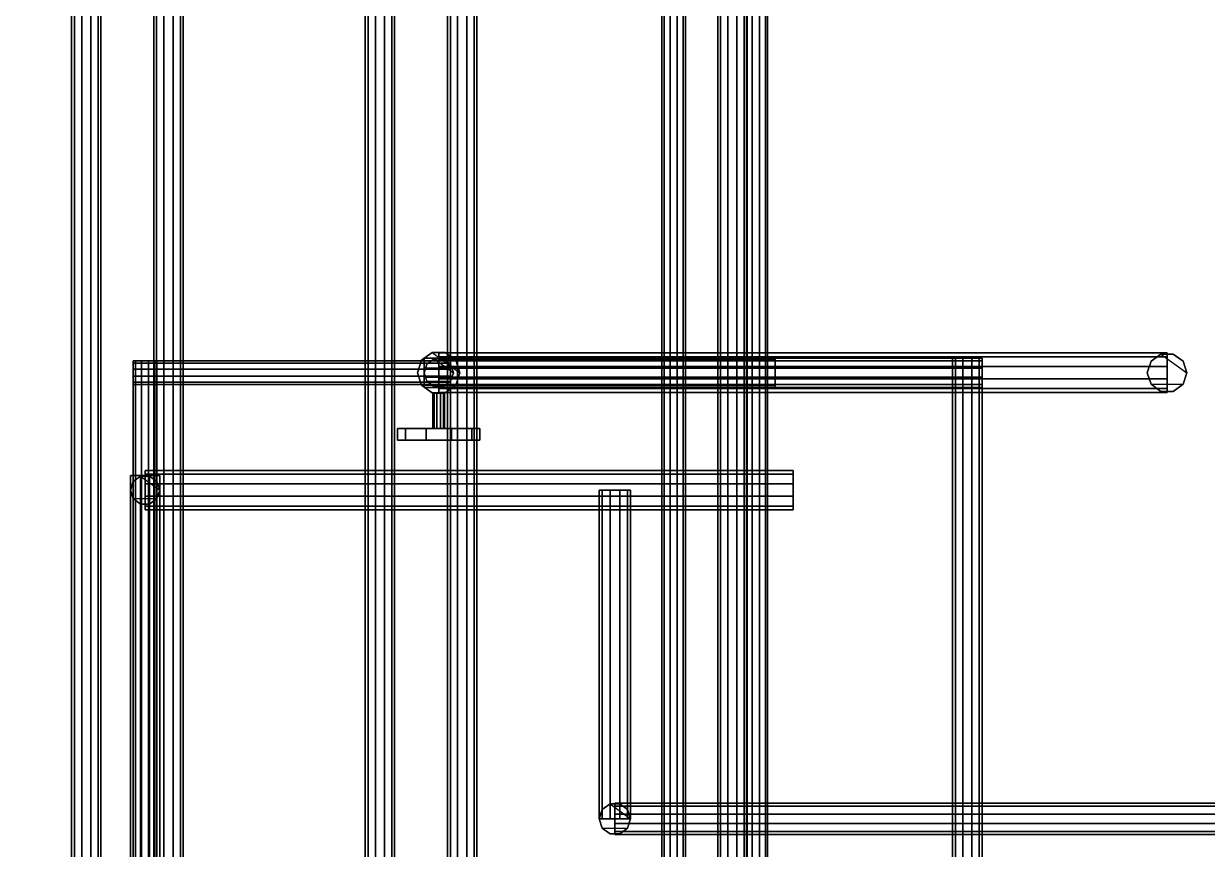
# Model space of a CAD drawing. Header units: millimetres. Extents: x -396 to 23232, y -842 to 31800.
# Drawn here: x 18447 to 19454, y 10694 to 11397 of the extents above; entities that cross this region are included whole.
import ezdxf

# ---------------------------------------------------------------- set-up
doc = ezdxf.new("R2010")
doc.units = ezdxf.units.MM
doc.layers.add('АР_3D_стены', color=8, linetype='Continuous')
for name, color, linetype, true_color in [('ВК_3D_Арматура', 7, 'Continuous', 0xb48c3c), ('ВК_3D_В1', 7, 'Continuous', 0x06b6d4), ('ВК_3D_Т3', 7, 'Continuous', 0x16a34a), ('ВК_3D_Т4', 7, 'Continuous', 0x84cc16), ('ТМ_3D_для_увязки', 7, 'Continuous', 0xbec4ce)]:
    doc.layers.add(name, color=color, linetype=linetype, true_color=true_color)

msp = doc.modelspace()

# ---------------------------------------------------------------- meshes
at = {"layer": 'АР_3D_стены'}
mesh = msp.add_polyface(dxfattribs=at)
corners = [(12700.2, 10999.6), (12700.2, 10774.6), (12400.2, 10774.6), (12400.2, 10774.6, 3650), (12700.2, 10774.6, 3650), (12700.2, 10999.6, 3650), (13700.2, 11199.6), (13700.2, 10999.6), (13380.2, 10999.6), (13380.2, 10999.6, 3650), (13700.2, 10999.6, 3650), (13700.2, 11199.6, 3650), (20200.2, 12599.6), (19800.2, 12599.6), (19800.2, 13500.4), (19800.2, 13500.4, 3650), (19800.2, 12599.6, 3650), (20200.2, 12599.6, 3650), (19000.2, 15699.6), (20200.2, 15699.6), (20200.2, 15299.6), (20200.2, 15299.6, 3650), (20200.2, 15699.6, 3650), (19000.2, 15699.6, 3650), (19800.2, 15299.6), (19000.2, 15299.6), (19000.2, 15299.6, 3650), (19800.2, 15299.6, 3650), (12400.2, 11199.6), (12400.2, 11199.6, 3650), (19800.2, 13599.6), (19800.2, 13599.6, 3650), (12700.2, 11199.6), (12700.2, 11199.6, 3650), (20200.2, 13999.6), (20200.2, 13999.6, 3650), (18538.2, 13599.6), (18538.2, 13599.6, 3650), (19800.2, 13999.6), (19800.2, 13999.6, 3650), (12700.2, 13599.6), (12700.2, 13599.6, 3650), (12400.2, 13999.6), (12400.2, 13999.6, 3650), (12400.2, 13599.6), (12400.2, 13599.6, 3650)]
mesh.append_faces([[corners[k] for k in face] for face in [(0, 1, 2), (3, 4, 5), (6, 7, 8), (9, 10, 11), (12, 13, 14), (15, 16, 17), (18, 19, 20), (21, 22, 23), (24, 25, 18), (23, 26, 27), (0, 2, 28), (29, 3, 5), (6, 8, 0), (5, 9, 11), (12, 14, 30), (31, 15, 17), (24, 18, 20), (21, 23, 27), (32, 6, 0), (5, 11, 33), (34, 12, 30), (31, 17, 35), (24, 20, 34), (35, 21, 27), (32, 0, 28), (29, 5, 33), (34, 30, 36), (37, 31, 35), (38, 24, 34), (35, 27, 39), (40, 32, 28), (29, 33, 41), (34, 36, 40), (41, 37, 35), (38, 34, 40), (41, 35, 39), (42, 38, 40), (41, 39, 43), (28, 42, 40), (41, 43, 29), (1, 2, 3, 4), (2, 28, 29, 3), (28, 44, 45, 29), (44, 44, 45, 45), (44, 42, 43, 45), (42, 38, 39, 43), (38, 24, 27, 39), (24, 25, 26, 27), (25, 18, 23, 26), (18, 19, 22, 23), (19, 20, 21, 22), (20, 34, 35, 21), (34, 12, 17, 35), (12, 13, 16, 17), (13, 14, 15, 16), (14, 30, 31, 15), (30, 36, 37, 31), (36, 40, 41, 37), (40, 32, 33, 41), (32, 6, 11, 33), (6, 7, 10, 11), (7, 8, 9, 10), (8, 0, 5, 9), (0, 1, 4, 5)]])
mesh = msp.add_polyface(dxfattribs=at)
corners = [(18040.2, 6049.6, 4050), (15010.2, 6049.6, 4050), (15010.2, 6119.6, 4050), (15010.2, 6119.6, 7550), (15010.2, 6049.6, 7550), (18040.2, 6049.6, 7550), (19899.3, 6049.6, 4050), (19760.2, 6049.6, 4050), (19760.2, 6119.6, 4050), (19760.2, 6119.6, 7550), (19760.2, 6049.6, 7550), (19899.3, 6049.6, 7550), (19000.2, 15699.6, 4050), (20200.2, 15699.6, 4050), (20200.2, 15299.6, 4050), (20200.2, 15299.6, 7550), (20200.2, 15699.6, 7550), (19000.2, 15699.6, 7550), (19538.3, 15299.6, 4050), (19000.2, 15299.6, 4050), (19000.2, 15299.6, 7550), (19538.3, 15299.6, 7550), (19800.2, 13599.6, 4050), (19300.2, 13599.6, 4050), (19300.2, 13999.6, 4050), (19300.2, 13999.6, 7550), (19300.2, 13599.6, 7550), (19800.2, 13599.6, 7550), (17300.2, 8749.6, 4050), (17300.2, 9049.6, 4050), (19800.2, 9049.6, 4050), (19800.2, 9049.6, 7550), (17300.2, 9049.6, 7550), (17300.2, 8749.6, 7550), (17900.2, 7449.6, 4050), (18000.2, 7449.6, 4050), (18000.2, 6449.6, 4050), (18000.2, 6449.6, 7550), (18000.2, 7449.6, 7550), (17900.2, 7449.6, 7550), (15600.2, 8749.6, 4050), (15800.2, 8749.6, 4050), (15800.2, 6449.6, 4050), (15800.2, 6449.6, 7550), (15800.2, 8749.6, 7550), (15600.2, 8749.6, 7550), (15050.2, 6179.6, 4050), (15050.2, 6449.6, 4050), (15600.2, 6449.6, 4050), (15600.2, 6449.6, 7550), (15050.2, 6449.6, 7550), (15050.2, 6179.6, 7550), (12800.2, 6449.6, 4050), (13250.2, 6449.6, 4050), (13250.2, 6179.6, 4050), (13250.2, 6179.6, 7550), (13250.2, 6449.6, 7550), (12800.2, 6449.6, 7550), (13290.2, 6049.6, 4050), (12800.2, 6049.6, 4050), (12800.2, 6049.6, 7550), (13290.2, 6049.6, 7550), (18040.2, 6119.6, 4050), (18040.2, 6119.6, 7550), (20200.2, 6049.6, 4050), (20200.2, 6049.6, 7550), (19800.2, 15299.6, 4050), (19800.2, 15299.6, 7550), (19538.3, 8749.6, 4050), (19538.3, 8749.6, 7550), (18000.2, 6179.6, 4050), (18000.2, 6179.6, 7550), (19800.2, 8749.6, 4050), (19800.2, 8749.6, 7550), (17900.2, 6449.6, 4050), (17900.2, 6449.6, 7550), (13290.2, 6119.6, 4050), (13290.2, 6119.6, 7550), (20200.2, 13999.6, 4050), (20200.2, 13999.6, 7550), (19800.2, 6179.6, 4050), (19800.2, 6179.6, 7550), (19800.2, 6449.6, 4050), (19800.2, 6449.6, 7550), (19800.2, 13999.6, 4050), (19800.2, 13999.6, 7550), (20200.2, 6449.6, 4050), (20200.2, 6449.6, 7550)]
mesh.append_faces([[corners[k] for k in face] for face in [(0, 1, 2), (3, 4, 5), (6, 7, 8), (9, 10, 11), (12, 13, 14), (15, 16, 17), (18, 19, 12), (17, 20, 21), (22, 23, 24), (25, 26, 27), (28, 29, 30), (31, 32, 33), (34, 35, 36), (37, 38, 39), (40, 41, 42), (43, 44, 45), (46, 47, 48), (49, 50, 51), (52, 53, 54), (55, 56, 57), (58, 59, 52), (57, 60, 61), (62, 0, 2), (3, 5, 63), (64, 6, 8), (9, 11, 65), (66, 18, 12), (17, 21, 67), (68, 28, 30), (31, 33, 69), (34, 36, 70), (71, 37, 39), (48, 40, 42), (43, 45, 49), (58, 52, 54), (55, 57, 61), (66, 12, 14), (15, 17, 67), (72, 68, 30), (31, 69, 73), (74, 34, 70), (71, 39, 75), (46, 48, 42), (43, 49, 51), (76, 58, 54), (55, 61, 77), (66, 14, 78), (79, 15, 67), (42, 74, 70), (71, 75, 43), (76, 54, 46), (51, 55, 77), (46, 42, 70), (71, 43, 51), (2, 76, 46), (51, 77, 3), (2, 46, 70), (71, 51, 3), (2, 70, 80), (81, 71, 3), (62, 2, 80), (81, 3, 63), (8, 62, 80), (81, 63, 9), (64, 8, 80), (81, 9, 65), (64, 80, 82), (83, 81, 65), (64, 82, 72), (73, 83, 65), (64, 72, 30), (31, 73, 65), (64, 30, 22), (27, 31, 65), (84, 66, 78), (79, 67, 85), (22, 24, 84), (85, 25, 27), (78, 64, 22), (27, 65, 79), (22, 84, 78), (79, 85, 27), (1, 2, 3, 4), (2, 76, 77, 3), (76, 58, 61, 77), (58, 59, 60, 61), (59, 52, 57, 60), (52, 53, 56, 57), (53, 54, 55, 56), (54, 46, 51, 55), (46, 47, 50, 51), (47, 48, 49, 50), (48, 40, 45, 49), (40, 41, 44, 45), (41, 42, 43, 44), (42, 74, 75, 43), (74, 34, 39, 75), (34, 35, 38, 39), (35, 36, 37, 38), (36, 70, 71, 37), (70, 80, 81, 71), (80, 82, 83, 81), (82, 72, 73, 83), (72, 68, 69, 73), (68, 28, 33, 69), (28, 29, 32, 33), (29, 30, 31, 32), (30, 22, 27, 31), (22, 23, 26, 27), (23, 24, 25, 26), (24, 84, 85, 25), (84, 84, 85, 85), (84, 66, 67, 85), (66, 18, 21, 67), (18, 19, 20, 21), (19, 12, 17, 20), (12, 13, 16, 17), (13, 14, 15, 16), (14, 78, 79, 15), (78, 86, 87, 79), (86, 86, 87, 87), (86, 64, 65, 87), (64, 6, 11, 65), (6, 7, 10, 11), (7, 8, 9, 10), (8, 62, 63, 9), (62, 0, 5, 63), (0, 1, 4, 5)]])
at = {"layer": 'ВК_3D_Арматура', "color": 33, "true_color": 0xbf9142}
mesh = msp.add_polyface(dxfattribs=at)
corners = [(18818.1, 11100, 2275), (18814.6, 11110.6, 2275), (18814.6, 11110.6, 2325), (18818.1, 11100, 2325), (18805.6, 11117.2, 2275), (18805.6, 11117.2, 2325), (18794.4, 11117.2, 2275), (18794.4, 11117.2, 2325), (18785.4, 11110.6, 2275), (18785.4, 11110.6, 2325), (18781.9, 11100, 2275), (18781.9, 11100, 2325), (18785.4, 11089.4, 2275), (18785.4, 11089.4, 2325), (18794.4, 11082.8, 2275), (18794.4, 11082.8, 2325), (18805.6, 11082.8, 2275), (18805.6, 11082.8, 2325), (18814.6, 11089.4, 2275), (18814.6, 11089.4, 2325)]
mesh.append_faces([[corners[k] for k in face] for face in [(0, 1, 2, 3), (1, 4, 5, 2), (4, 6, 7, 5), (6, 8, 9, 7), (8, 10, 11, 9), (10, 12, 13, 11), (12, 14, 15, 13), (14, 16, 17, 15), (16, 18, 19, 17), (18, 0, 3, 19), (18, 16, 14, 12), (3, 2, 5, 7)]])
mesh = msp.add_polyface(dxfattribs=at)
corners = [(18805, 11082.5, 2300), (18804, 11082.5, 2302.9), (18804, 11052.5, 2302.9), (18805, 11052.5, 2300), (18801.5, 11082.5, 2304.8), (18801.5, 11052.5, 2304.8), (18798.5, 11082.5, 2304.8), (18798.5, 11052.5, 2304.8), (18796, 11082.5, 2302.9), (18796, 11052.5, 2302.9), (18795, 11082.5, 2300), (18795, 11052.5, 2300), (18796, 11082.5, 2297.1), (18796, 11052.5, 2297.1), (18798.5, 11082.5, 2295.2), (18798.5, 11052.5, 2295.2), (18801.5, 11082.5, 2295.2), (18801.5, 11052.5, 2295.2), (18804, 11082.5, 2297.1), (18804, 11052.5, 2297.1)]
mesh.append_faces([[corners[k] for k in face] for face in [(0, 1, 2, 3), (1, 4, 5, 2), (4, 6, 7, 5), (6, 8, 9, 7), (8, 10, 11, 9), (10, 12, 13, 11), (12, 14, 15, 13), (14, 16, 17, 15), (16, 18, 19, 17), (18, 0, 3, 19), (18, 16, 14, 12), (3, 2, 5, 7)]])
at = {"layer": 'ВК_3D_Арматура', "color": 114, "true_color": 0x16a34a}
mesh = msp.add_polyface(dxfattribs=at)
corners = [(18835, 11052.5, 2300), (18828.3, 11052.5, 2320.6), (18828.3, 11042.5, 2320.6), (18835, 11042.5, 2300), (18810.8, 11052.5, 2333.3), (18810.8, 11042.5, 2333.3), (18789.2, 11052.5, 2333.3), (18789.2, 11042.5, 2333.3), (18771.7, 11052.5, 2320.6), (18771.7, 11042.5, 2320.6), (18765, 11052.5, 2300), (18765, 11042.5, 2300), (18771.7, 11052.5, 2279.4), (18771.7, 11042.5, 2279.4), (18789.2, 11052.5, 2266.7), (18789.2, 11042.5, 2266.7), (18810.8, 11052.5, 2266.7), (18810.8, 11042.5, 2266.7), (18828.3, 11052.5, 2279.4), (18828.3, 11042.5, 2279.4)]
mesh.append_faces([[corners[k] for k in face] for face in [(0, 1, 2, 3), (1, 4, 5, 2), (4, 6, 7, 5), (6, 8, 9, 7), (8, 10, 11, 9), (10, 12, 13, 11), (12, 14, 15, 13), (14, 16, 17, 15), (16, 18, 19, 17), (18, 0, 3, 19), (18, 16, 14, 12), (3, 2, 5, 7)]])
at = {"layer": 'ВК_3D_В1'}
mesh = msp.add_polyface(dxfattribs=at)
corners = [(19037.5, 9937.5, -230), (19039.9, 9937.5, -222.7), (19039.9, 13392.5, -222.7), (19037.5, 13392.5, -230), (19046.1, 9937.5, -218.1), (19046.1, 13392.5, -218.1), (19053.9, 9937.5, -218.1), (19053.9, 13392.5, -218.1), (19060.1, 9937.5, -222.7), (19060.1, 13392.5, -222.7), (19062.5, 9937.5, -230), (19062.5, 13392.5, -230), (19060.1, 9937.5, -237.3), (19060.1, 13392.5, -237.3), (19053.9, 9937.5, -241.9), (19053.9, 13392.5, -241.9), (19046.1, 9937.5, -241.9), (19046.1, 13392.5, -241.9), (19039.9, 9937.5, -237.3), (19039.9, 13392.5, -237.3)]
mesh.append_faces([[corners[k] for k in face] for face in [(0, 1, 2, 3), (1, 4, 5, 2), (4, 6, 7, 5), (6, 8, 9, 7), (8, 10, 11, 9), (10, 12, 13, 11), (12, 14, 15, 13), (14, 16, 17, 15), (16, 18, 19, 17), (18, 0, 3, 19), (18, 16, 14, 12), (3, 2, 5, 7)]])
mesh = msp.add_polyface(dxfattribs=at)
corners = [(18537.5, 9647.5, -230), (18539.9, 9647.5, -222.7), (18539.9, 11012.5, -222.7), (18537.5, 11012.5, -230), (18546.1, 9647.5, -218.1), (18546.1, 11012.5, -218.1), (18553.9, 9647.5, -218.1), (18553.9, 11012.5, -218.1), (18560.1, 9647.5, -222.7), (18560.1, 11012.5, -222.7), (18562.5, 9647.5, -230), (18562.5, 11012.5, -230), (18560.1, 9647.5, -237.3), (18560.1, 11012.5, -237.3), (18553.9, 9647.5, -241.9), (18553.9, 11012.5, -241.9), (18546.1, 9647.5, -241.9), (18546.1, 11012.5, -241.9), (18539.9, 9647.5, -237.3), (18539.9, 11012.5, -237.3)]
mesh.append_faces([[corners[k] for k in face] for face in [(0, 1, 2, 3), (1, 4, 5, 2), (4, 6, 7, 5), (6, 8, 9, 7), (8, 10, 11, 9), (10, 12, 13, 11), (12, 14, 15, 13), (14, 16, 17, 15), (16, 18, 19, 17), (18, 0, 3, 19), (18, 16, 14, 12), (3, 2, 5, 7)]])
mesh = msp.add_polyface(dxfattribs=at)
corners = [(18562.5, 11000, -242.5), (18560.1, 11007.3, -242.5), (18560.1, 11007.3, 162.5), (18562.5, 11000, 162.5), (18553.9, 11011.9, -242.5), (18553.9, 11011.9, 162.5), (18546.1, 11011.9, -242.5), (18546.1, 11011.9, 162.5), (18539.9, 11007.3, -242.5), (18539.9, 11007.3, 162.5), (18537.5, 11000, -242.5), (18537.5, 11000, 162.5), (18539.9, 10992.7, -242.5), (18539.9, 10992.7, 162.5), (18546.1, 10988.1, -242.5), (18546.1, 10988.1, 162.5), (18553.9, 10988.1, -242.5), (18553.9, 10988.1, 162.5), (18560.1, 10992.7, -242.5), (18560.1, 10992.7, 162.5)]
mesh.append_faces([[corners[k] for k in face] for face in [(0, 1, 2, 3), (1, 4, 5, 2), (4, 6, 7, 5), (6, 8, 9, 7), (8, 10, 11, 9), (10, 12, 13, 11), (12, 14, 15, 13), (14, 16, 17, 15), (16, 18, 19, 17), (18, 0, 3, 19), (18, 16, 14, 12), (3, 2, 5, 7)]])
at = {"layer": 'ВК_3D_Т3'}
mesh = msp.add_polyface(dxfattribs=at)
corners = [(18787.5, 11112.5, 2950), (18787.5, 11110.1, 2957.3), (19262.5, 11110.1, 2957.3), (19262.5, 11112.5, 2950), (18787.5, 11103.9, 2961.9), (19262.5, 11103.9, 2961.9), (18787.5, 11096.1, 2961.9), (19262.5, 11096.1, 2961.9), (18787.5, 11089.9, 2957.3), (19262.5, 11089.9, 2957.3), (18787.5, 11087.5, 2950), (19262.5, 11087.5, 2950), (18787.5, 11089.9, 2942.7), (19262.5, 11089.9, 2942.7), (18787.5, 11096.1, 2938.1), (19262.5, 11096.1, 2938.1), (18787.5, 11103.9, 2938.1), (19262.5, 11103.9, 2938.1), (18787.5, 11110.1, 2942.7), (19262.5, 11110.1, 2942.7)]
mesh.append_faces([[corners[k] for k in face] for face in [(0, 1, 2, 3), (1, 4, 5, 2), (4, 6, 7, 5), (6, 8, 9, 7), (8, 10, 11, 9), (10, 12, 13, 11), (12, 14, 15, 13), (14, 16, 17, 15), (16, 18, 19, 17), (18, 0, 3, 19), (18, 16, 14, 12), (3, 2, 5, 7)]])
mesh = msp.add_polyface(dxfattribs=at)
corners = [(18812.5, 11100, 2087.5), (18810.1, 11107.3, 2087.5), (18810.1, 11107.3, 2962.5), (18812.5, 11100, 2962.5), (18803.9, 11111.9, 2087.5), (18803.9, 11111.9, 2962.5), (18796.1, 11111.9, 2087.5), (18796.1, 11111.9, 2962.5), (18789.9, 11107.3, 2087.5), (18789.9, 11107.3, 2962.5), (18787.5, 11100, 2087.5), (18787.5, 11100, 2962.5), (18789.9, 11092.7, 2087.5), (18789.9, 11092.7, 2962.5), (18796.1, 11088.1, 2087.5), (18796.1, 11088.1, 2962.5), (18803.9, 11088.1, 2087.5), (18803.9, 11088.1, 2962.5), (18810.1, 11092.7, 2087.5), (18810.1, 11092.7, 2962.5)]
mesh.append_faces([[corners[k] for k in face] for face in [(0, 1, 2, 3), (1, 4, 5, 2), (4, 6, 7, 5), (6, 8, 9, 7), (8, 10, 11, 9), (10, 12, 13, 11), (12, 14, 15, 13), (14, 16, 17, 15), (16, 18, 19, 17), (18, 0, 3, 19), (18, 16, 14, 12), (3, 2, 5, 7)]])
mesh = msp.add_polyface(dxfattribs=at)
corners = [(19262.5, 11112.5, 2950), (19260.1, 11112.5, 2957.3), (19260.1, 8687.5, 2957.3), (19262.5, 8687.5, 2950), (19253.9, 11112.5, 2961.9), (19253.9, 8687.5, 2961.9), (19246.1, 11112.5, 2961.9), (19246.1, 8687.5, 2961.9), (19239.9, 11112.5, 2957.3), (19239.9, 8687.5, 2957.3), (19237.5, 11112.5, 2950), (19237.5, 8687.5, 2950), (19239.9, 11112.5, 2942.7), (19239.9, 8687.5, 2942.7), (19246.1, 11112.5, 2938.1), (19246.1, 8687.5, 2938.1), (19253.9, 11112.5, 2938.1), (19253.9, 8687.5, 2938.1), (19260.1, 11112.5, 2942.7), (19260.1, 8687.5, 2942.7)]
mesh.append_faces([[corners[k] for k in face] for face in [(0, 1, 2, 3), (1, 4, 5, 2), (4, 6, 7, 5), (6, 8, 9, 7), (8, 10, 11, 9), (10, 12, 13, 11), (12, 14, 15, 13), (14, 16, 17, 15), (16, 18, 19, 17), (18, 0, 3, 19), (18, 16, 14, 12), (3, 2, 5, 7)]])
at = {"layer": 'ВК_3D_Т4'}
mesh = msp.add_polyface(dxfattribs=at)
corners = [(18540, 10540, 1050), (18541.9, 10540, 1055.9), (18541.9, 11110, 1055.9), (18540, 11110, 1050), (18546.9, 10540, 1059.5), (18546.9, 11110, 1059.5), (18553.1, 10540, 1059.5), (18553.1, 11110, 1059.5), (18558.1, 10540, 1055.9), (18558.1, 11110, 1055.9), (18560, 10540, 1050), (18560, 11110, 1050), (18558.1, 10540, 1044.1), (18558.1, 11110, 1044.1), (18553.1, 10540, 1040.5), (18553.1, 11110, 1040.5), (18546.9, 10540, 1040.5), (18546.9, 11110, 1040.5), (18541.9, 10540, 1044.1), (18541.9, 11110, 1044.1)]
mesh.append_faces([[corners[k] for k in face] for face in [(0, 1, 2, 3), (1, 4, 5, 2), (4, 6, 7, 5), (6, 8, 9, 7), (8, 10, 11, 9), (10, 12, 13, 11), (12, 14, 15, 13), (14, 16, 17, 15), (16, 18, 19, 17), (18, 0, 3, 19), (18, 16, 14, 12), (3, 2, 5, 7)]])
mesh = msp.add_polyface(dxfattribs=at)
corners = [(18540, 11110, 1050), (18540, 11108.1, 1055.9), (18810, 11108.1, 1055.9), (18810, 11110, 1050), (18540, 11103.1, 1059.5), (18810, 11103.1, 1059.5), (18540, 11096.9, 1059.5), (18810, 11096.9, 1059.5), (18540, 11091.9, 1055.9), (18810, 11091.9, 1055.9), (18540, 11090, 1050), (18810, 11090, 1050), (18540, 11091.9, 1044.1), (18810, 11091.9, 1044.1), (18540, 11096.9, 1040.5), (18810, 11096.9, 1040.5), (18540, 11103.1, 1040.5), (18810, 11103.1, 1040.5), (18540, 11108.1, 1044.1), (18810, 11108.1, 1044.1)]
mesh.append_faces([[corners[k] for k in face] for face in [(0, 1, 2, 3), (1, 4, 5, 2), (4, 6, 7, 5), (6, 8, 9, 7), (8, 10, 11, 9), (10, 12, 13, 11), (12, 14, 15, 13), (14, 16, 17, 15), (16, 18, 19, 17), (18, 0, 3, 19), (18, 16, 14, 12), (3, 2, 5, 7)]])
at = {"layer": 'ТМ_3D_для_увязки'}
mesh = msp.add_polyface(dxfattribs=at)
corners = [(18512.5, 13460, 3200), (18510.1, 13460, 3207.3), (18510.1, 10485, 3207.3), (18512.5, 10485, 3200), (18503.9, 13460, 3211.9), (18503.9, 10485, 3211.9), (18496.1, 13460, 3211.9), (18496.1, 10485, 3211.9), (18489.9, 13460, 3207.3), (18489.9, 10485, 3207.3), (18487.5, 13460, 3200), (18487.5, 10485, 3200), (18489.9, 13460, 3192.7), (18489.9, 10485, 3192.7), (18496.1, 13460, 3188.1), (18496.1, 10485, 3188.1), (18503.9, 13460, 3188.1), (18503.9, 10485, 3188.1), (18510.1, 13460, 3192.7), (18510.1, 10485, 3192.7)]
mesh.append_faces([[corners[k] for k in face] for face in [(0, 1, 2, 3), (1, 4, 5, 2), (4, 6, 7, 5), (6, 8, 9, 7), (8, 10, 11, 9), (10, 12, 13, 11), (12, 14, 15, 13), (14, 16, 17, 15), (16, 18, 19, 17), (18, 0, 3, 19), (18, 16, 14, 12), (3, 2, 5, 7)]])
mesh = msp.add_polyface(dxfattribs=at)
corners = [(18557.5, 10415, 3200), (18559.9, 10415, 3207.3), (18559.9, 13460, 3207.3), (18557.5, 13460, 3200), (18566.1, 10415, 3211.9), (18566.1, 13460, 3211.9), (18573.9, 10415, 3211.9), (18573.9, 13460, 3211.9), (18580.1, 10415, 3207.3), (18580.1, 13460, 3207.3), (18582.5, 10415, 3200), (18582.5, 13460, 3200), (18580.1, 10415, 3192.7), (18580.1, 13460, 3192.7), (18573.9, 10415, 3188.1), (18573.9, 13460, 3188.1), (18566.1, 10415, 3188.1), (18566.1, 13460, 3188.1), (18559.9, 10415, 3192.7), (18559.9, 13460, 3192.7)]
mesh.append_faces([[corners[k] for k in face] for face in [(0, 1, 2, 3), (1, 4, 5, 2), (4, 6, 7, 5), (6, 8, 9, 7), (8, 10, 11, 9), (10, 12, 13, 11), (12, 14, 15, 13), (14, 16, 17, 15), (16, 18, 19, 17), (18, 0, 3, 19), (18, 16, 14, 12), (3, 2, 5, 7)]])
mesh = msp.add_polyface(dxfattribs=at)
corners = [(18762.5, 13460, 3200), (18760.1, 13460, 3207.3), (18760.1, 10335, 3207.3), (18762.5, 10335, 3200), (18753.9, 13460, 3211.9), (18753.9, 10335, 3211.9), (18746.1, 13460, 3211.9), (18746.1, 10335, 3211.9), (18739.9, 13460, 3207.3), (18739.9, 10335, 3207.3), (18737.5, 13460, 3200), (18737.5, 10335, 3200), (18739.9, 13460, 3192.7), (18739.9, 10335, 3192.7), (18746.1, 13460, 3188.1), (18746.1, 10335, 3188.1), (18753.9, 13460, 3188.1), (18753.9, 10335, 3188.1), (18760.1, 13460, 3192.7), (18760.1, 10335, 3192.7)]
mesh.append_faces([[corners[k] for k in face] for face in [(0, 1, 2, 3), (1, 4, 5, 2), (4, 6, 7, 5), (6, 8, 9, 7), (8, 10, 11, 9), (10, 12, 13, 11), (12, 14, 15, 13), (14, 16, 17, 15), (16, 18, 19, 17), (18, 0, 3, 19), (18, 16, 14, 12), (3, 2, 5, 7)]])
mesh = msp.add_polyface(dxfattribs=at)
corners = [(18807.5, 10265, 3200), (18809.9, 10265, 3207.3), (18809.9, 13460, 3207.3), (18807.5, 13460, 3200), (18816.1, 10265, 3211.9), (18816.1, 13460, 3211.9), (18823.9, 10265, 3211.9), (18823.9, 13460, 3211.9), (18830.1, 10265, 3207.3), (18830.1, 13460, 3207.3), (18832.5, 10265, 3200), (18832.5, 13460, 3200), (18830.1, 10265, 3192.7), (18830.1, 13460, 3192.7), (18823.9, 10265, 3188.1), (18823.9, 13460, 3188.1), (18816.1, 10265, 3188.1), (18816.1, 13460, 3188.1), (18809.9, 10265, 3192.7), (18809.9, 13460, 3192.7)]
mesh.append_faces([[corners[k] for k in face] for face in [(0, 1, 2, 3), (1, 4, 5, 2), (4, 6, 7, 5), (6, 8, 9, 7), (8, 10, 11, 9), (10, 12, 13, 11), (12, 14, 15, 13), (14, 16, 17, 15), (16, 18, 19, 17), (18, 0, 3, 19), (18, 16, 14, 12), (3, 2, 5, 7)]])
mesh = msp.add_polyface(dxfattribs=at)
corners = [(19010, 13460, 3050), (19008.1, 13460, 3055.9), (19008.1, 10435, 3055.9), (19010, 10435, 3050), (19003.1, 13460, 3059.5), (19003.1, 10435, 3059.5), (18996.9, 13460, 3059.5), (18996.9, 10435, 3059.5), (18991.9, 13460, 3055.9), (18991.9, 10435, 3055.9), (18990, 13460, 3050), (18990, 10435, 3050), (18991.9, 13460, 3044.1), (18991.9, 10435, 3044.1), (18996.9, 13460, 3040.5), (18996.9, 10435, 3040.5), (19003.1, 13460, 3040.5), (19003.1, 10435, 3040.5), (19008.1, 13460, 3044.1), (19008.1, 10435, 3044.1)]
mesh.append_faces([[corners[k] for k in face] for face in [(0, 1, 2, 3), (1, 4, 5, 2), (4, 6, 7, 5), (6, 8, 9, 7), (8, 10, 11, 9), (10, 12, 13, 11), (12, 14, 15, 13), (14, 16, 17, 15), (16, 18, 19, 17), (18, 0, 3, 19), (18, 16, 14, 12), (3, 2, 5, 7)]])
mesh = msp.add_polyface(dxfattribs=at)
corners = [(19060, 10365, 3050), (19061.9, 10365, 3055.9), (19061.9, 13460, 3055.9), (19060, 13460, 3050), (19066.9, 10365, 3059.5), (19066.9, 13460, 3059.5), (19073.1, 10365, 3059.5), (19073.1, 13460, 3059.5), (19078.1, 10365, 3055.9), (19078.1, 13460, 3055.9), (19080, 10365, 3050), (19080, 13460, 3050), (19078.1, 10365, 3044.1), (19078.1, 13460, 3044.1), (19073.1, 10365, 3040.5), (19073.1, 13460, 3040.5), (19066.9, 10365, 3040.5), (19066.9, 13460, 3040.5), (19061.9, 10365, 3044.1), (19061.9, 13460, 3044.1)]
mesh.append_faces([[corners[k] for k in face] for face in [(0, 1, 2, 3), (1, 4, 5, 2), (4, 6, 7, 5), (6, 8, 9, 7), (8, 10, 11, 9), (10, 12, 13, 11), (12, 14, 15, 13), (14, 16, 17, 15), (16, 18, 19, 17), (18, 0, 3, 19), (18, 16, 14, 12), (3, 2, 5, 7)]])
mesh = msp.add_polyface(dxfattribs=at)
corners = [(19420, 11083.2, 2100), (19420, 11086.4, 2109.8), (18800, 11086.4, 2109.8), (18800, 11083.2, 2100), (19420, 11094.8, 2115.9), (18800, 11094.8, 2115.9), (19420, 11105.2, 2115.9), (18800, 11105.2, 2115.9), (19420, 11113.6, 2109.8), (18800, 11113.6, 2109.8), (19420, 11116.8, 2100), (18800, 11116.8, 2100), (19420, 11113.6, 2090.2), (18800, 11113.6, 2090.2), (19420, 11105.2, 2084.1), (18800, 11105.2, 2084.1), (19420, 11094.8, 2084.1), (18800, 11094.8, 2084.1), (19420, 11086.4, 2090.2), (18800, 11086.4, 2090.2)]
mesh.append_faces([[corners[k] for k in face] for face in [(0, 1, 2, 3), (1, 4, 5, 2), (4, 6, 7, 5), (6, 8, 9, 7), (8, 10, 11, 9), (10, 12, 13, 11), (12, 14, 15, 13), (14, 16, 17, 15), (16, 18, 19, 17), (18, 0, 3, 19), (18, 16, 14, 12), (3, 2, 5, 7)]])
mesh = msp.add_polyface(dxfattribs=at)
corners = [(19436.8, 11100, 1734), (19433.6, 11109.8, 1734), (19433.6, 11109.8, 2100), (19436.8, 11100, 2100), (19425.2, 11115.9, 1734), (19425.2, 11115.9, 2100), (19414.8, 11115.9, 1734), (19414.8, 11115.9, 2100), (19406.4, 11109.8, 1734), (19406.4, 11109.8, 2100), (19403.2, 11100, 1734), (19403.2, 11100, 2100), (19406.4, 11090.2, 1734), (19406.4, 11090.2, 2100), (19414.8, 11084.1, 1734), (19414.8, 11084.1, 2100), (19425.2, 11084.1, 1734), (19425.2, 11084.1, 2100), (19433.6, 11090.2, 1734), (19433.6, 11090.2, 2100)]
mesh.append_faces([[corners[k] for k in face] for face in [(0, 1, 2, 3), (1, 4, 5, 2), (4, 6, 7, 5), (6, 8, 9, 7), (8, 10, 11, 9), (10, 12, 13, 11), (12, 14, 15, 13), (14, 16, 17, 15), (16, 18, 19, 17), (18, 0, 3, 19), (18, 16, 14, 12), (3, 2, 5, 7)]])
mesh = msp.add_polyface(dxfattribs=at)
corners = [(18800, 11113.4, 1050), (18800, 11110.8, 1057.9), (19086.5, 11110.8, 1057.9), (19086.5, 11113.4, 1050), (18800, 11104.1, 1062.7), (19086.5, 11104.1, 1062.7), (18800, 11095.9, 1062.7), (19086.5, 11095.9, 1062.7), (18800, 11089.2, 1057.9), (19086.5, 11089.2, 1057.9), (18800, 11086.6, 1050), (19086.5, 11086.6, 1050), (18800, 11089.2, 1042.1), (19086.5, 11089.2, 1042.1), (18800, 11095.9, 1037.3), (19086.5, 11095.9, 1037.3), (18800, 11104.1, 1037.3), (19086.5, 11104.1, 1037.3), (18800, 11110.8, 1042.1), (19086.5, 11110.8, 1042.1)]
mesh.append_faces([[corners[k] for k in face] for face in [(0, 1, 2, 3), (1, 4, 5, 2), (4, 6, 7, 5), (6, 8, 9, 7), (8, 10, 11, 9), (10, 12, 13, 11), (12, 14, 15, 13), (14, 16, 17, 15), (16, 18, 19, 17), (18, 0, 3, 19), (18, 16, 14, 12), (3, 2, 5, 7)]])
mesh = msp.add_polyface(dxfattribs=at)
corners = [(18550, 11016.8, 150), (18550, 11013.6, 159.8), (19101.8, 11013.6, 159.8), (19101.8, 11016.8, 150), (18550, 11005.2, 165.9), (19101.8, 11005.2, 165.9), (18550, 10994.8, 165.9), (19101.8, 10994.8, 165.9), (18550, 10986.4, 159.8), (19101.8, 10986.4, 159.8), (18550, 10983.2, 150), (19101.8, 10983.2, 150), (18550, 10986.4, 140.2), (19101.8, 10986.4, 140.2), (18550, 10994.8, 134.1), (19101.8, 10994.8, 134.1), (18550, 11005.2, 134.1), (19101.8, 11005.2, 134.1), (18550, 11013.6, 140.2), (19101.8, 11013.6, 140.2)]
mesh.append_faces([[corners[k] for k in face] for face in [(0, 1, 2, 3), (1, 4, 5, 2), (4, 6, 7, 5), (6, 8, 9, 7), (8, 10, 11, 9), (10, 12, 13, 11), (12, 14, 15, 13), (14, 16, 17, 15), (16, 18, 19, 17), (18, 0, 3, 19), (18, 16, 14, 12), (3, 2, 5, 7)]])
mesh = msp.add_polyface(dxfattribs=at)
corners = [(18963.4, 11000, 150), (18960.8, 11000, 157.9), (18960.8, 10720, 157.9), (18963.4, 10720, 150), (18954.1, 11000, 162.7), (18954.1, 10720, 162.7), (18945.9, 11000, 162.7), (18945.9, 10720, 162.7), (18939.2, 11000, 157.9), (18939.2, 10720, 157.9), (18936.6, 11000, 150), (18936.6, 10720, 150), (18939.2, 11000, 142.1), (18939.2, 10720, 142.1), (18945.9, 11000, 137.3), (18945.9, 10720, 137.3), (18954.1, 11000, 137.3), (18954.1, 10720, 137.3), (18960.8, 11000, 142.1), (18960.8, 10720, 142.1)]
mesh.append_faces([[corners[k] for k in face] for face in [(0, 1, 2, 3), (1, 4, 5, 2), (4, 6, 7, 5), (6, 8, 9, 7), (8, 10, 11, 9), (10, 12, 13, 11), (12, 14, 15, 13), (14, 16, 17, 15), (16, 18, 19, 17), (18, 0, 3, 19), (18, 16, 14, 12), (3, 2, 5, 7)]])
mesh = msp.add_polyface(dxfattribs=at)
corners = [(18963.4, 10720, 150), (18960.8, 10727.9, 150), (18960.8, 10727.9, 2300), (18963.4, 10720, 2300), (18954.1, 10732.7, 150), (18954.1, 10732.7, 2300), (18945.9, 10732.7, 150), (18945.9, 10732.7, 2300), (18939.2, 10727.9, 150), (18939.2, 10727.9, 2300), (18936.6, 10720, 150), (18936.6, 10720, 2300), (18939.2, 10712.1, 150), (18939.2, 10712.1, 2300), (18945.9, 10707.3, 150), (18945.9, 10707.3, 2300), (18954.1, 10707.3, 150), (18954.1, 10707.3, 2300), (18960.8, 10712.1, 150), (18960.8, 10712.1, 2300)]
mesh.append_faces([[corners[k] for k in face] for face in [(0, 1, 2, 3), (1, 4, 5, 2), (4, 6, 7, 5), (6, 8, 9, 7), (8, 10, 11, 9), (10, 12, 13, 11), (12, 14, 15, 13), (14, 16, 17, 15), (16, 18, 19, 17), (18, 0, 3, 19), (18, 16, 14, 12), (3, 2, 5, 7)]])
mesh = msp.add_polyface(dxfattribs=at)
corners = [(18950, 10733.4, 2300), (18950, 10730.8, 2307.9), (19640, 10730.8, 2307.9), (19640, 10733.4, 2300), (18950, 10724.1, 2312.7), (19640, 10724.1, 2312.7), (18950, 10715.9, 2312.7), (19640, 10715.9, 2312.7), (18950, 10709.2, 2307.9), (19640, 10709.2, 2307.9), (18950, 10706.6, 2300), (19640, 10706.6, 2300), (18950, 10709.2, 2292.1), (19640, 10709.2, 2292.1), (18950, 10715.9, 2287.3), (19640, 10715.9, 2287.3), (18950, 10724.1, 2287.3), (19640, 10724.1, 2287.3), (18950, 10730.8, 2292.1), (19640, 10730.8, 2292.1)]
mesh.append_faces([[corners[k] for k in face] for face in [(0, 1, 2, 3), (1, 4, 5, 2), (4, 6, 7, 5), (6, 8, 9, 7), (8, 10, 11, 9), (10, 12, 13, 11), (12, 14, 15, 13), (14, 16, 17, 15), (16, 18, 19, 17), (18, 0, 3, 19), (18, 16, 14, 12), (3, 2, 5, 7)]])

doc.saveas('drawing.dxf')
